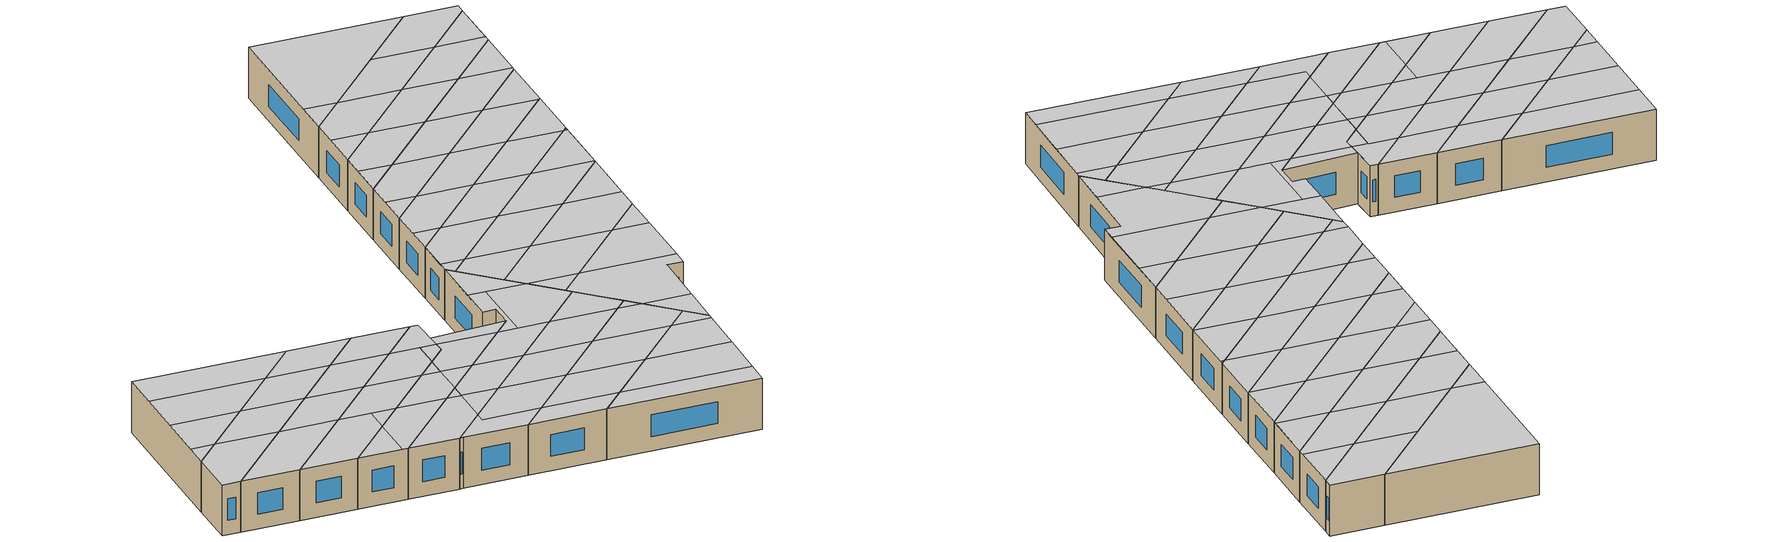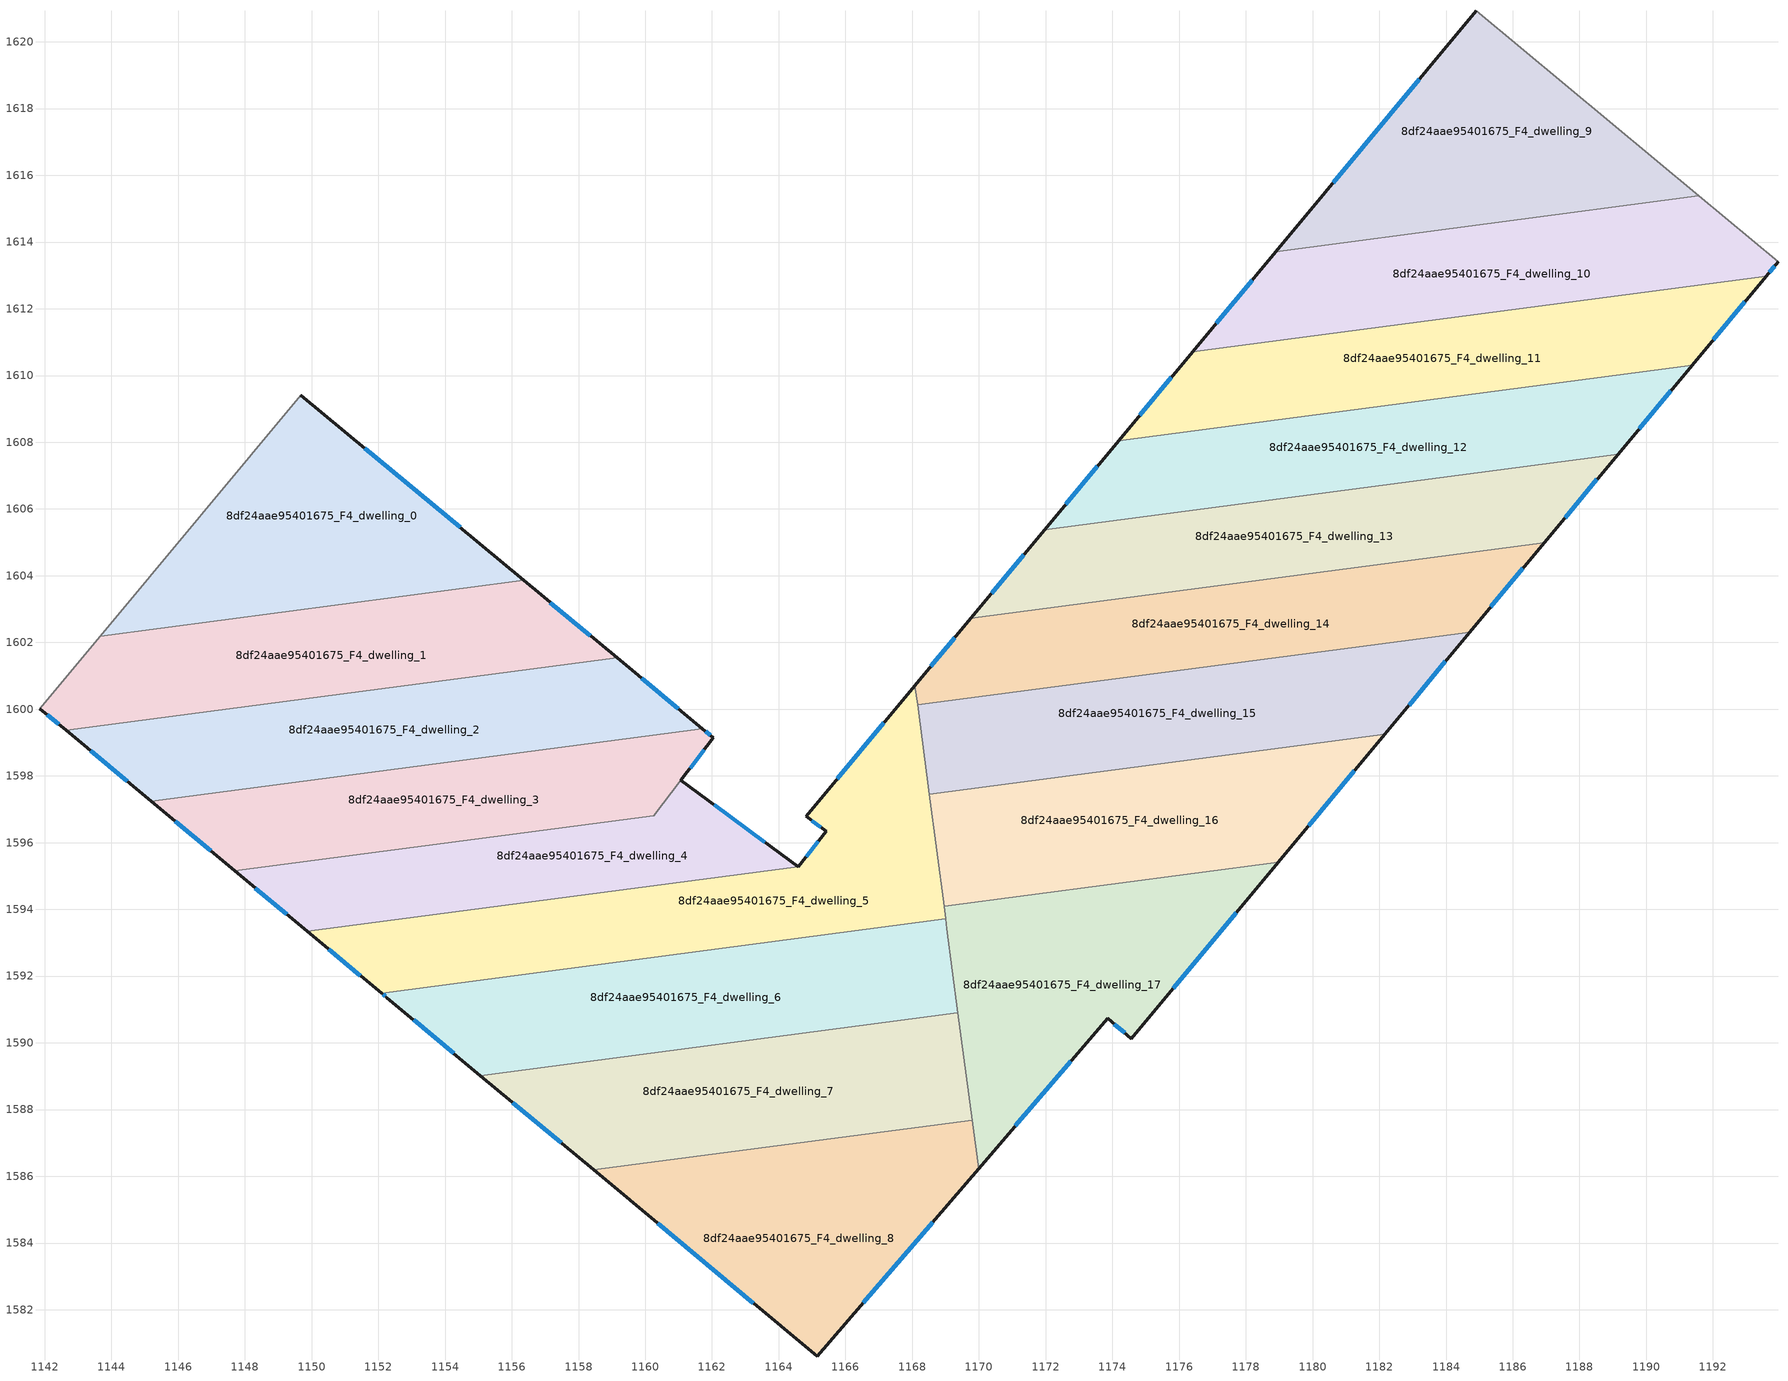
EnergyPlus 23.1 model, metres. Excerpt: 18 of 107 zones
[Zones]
8df24aae95401675_F4_dwelling_0
 floor to 8df24aae95401675_F3_dwelling_0 (EU_floor_Construction): 1156.36,1603.86 1143.67,1602.19 1149.68,1609.41 z12
 wall outside (EU_wall_Construction): 1156.36,1603.86 1149.68,1609.41 z12:15
 wall adiabatic (EU_wall_Construction): 1149.68,1609.41 1143.67,1602.19 z12:15
 wall to 8df24aae95401675_F4_dwelling_1 (EU_wall_Construction): 1143.67,1602.19 1156.36,1603.86 z12:15
 window (EU_Window_Construction): 1154.45,1605.45 1151.59,1607.82 z12.86:14.14
 ceiling to 8df24aae95401675_F5_dwelling_9 (EU_floor_Construction): 1156.36,1603.86 1149.68,1609.41 1148.22,1607.65 1153.26,1603.45 z15
 ceiling to 8df24aae95401675_F5_dwelling_12 (EU_floor_Construction): 1153.26,1603.45 1148.22,1607.65 1146.41,1605.48 1149.44,1602.95 z15
 ceiling to 8df24aae95401675_F5_dwelling_16 (EU_floor_Construction): 1145.61,1602.45 1144.59,1603.29 1143.67,1602.19 z15
 ceiling to 8df24aae95401675_F5_dwelling_14 (EU_floor_Construction): 1149.44,1602.95 1146.41,1605.48 1144.59,1603.29 1145.61,1602.45 z15
8df24aae95401675_F4_dwelling_1
 floor to 8df24aae95401675_F3_dwelling_1 (EU_floor_Construction): 1159.16,1601.54 1142.65,1599.36 1141.86,1600.02 1143.67,1602.19 1156.36,1603.86 z12
 wall outside (EU_wall_Construction): 1159.16,1601.54 1156.36,1603.86 / 1141.86,1600.02 1142.65,1599.36 z12:15
 wall to 8df24aae95401675_F4_dwelling_2 (EU_wall_Construction): 1142.65,1599.36 1159.16,1601.54 z12:15
 wall adiabatic (EU_wall_Construction): 1143.67,1602.19 1141.86,1600.02 z12:15
 window (EU_Window_Construction): 1158.36,1602.2 1157.16,1603.2 / 1142.08,1599.83 1142.42,1599.55 z12.86:14.14
 ceiling to 8df24aae95401675_F5_dwelling_16 (EU_floor_Construction): 1148.4,1600.12 1145.61,1602.45 1143.67,1602.19 1141.86,1600.02 1142.65,1599.36 z15
 ceiling to 8df24aae95401675_F5_dwelling_9 (EU_floor_Construction): 1159.16,1601.53 1156.36,1603.86 1153.26,1603.45 1156.06,1601.13 z15
 ceiling to 8df24aae95401675_F5_dwelling_14 (EU_floor_Construction): 1152.23,1600.62 1149.44,1602.95 1145.61,1602.45 1148.4,1600.12 z15
 ceiling to 8df24aae95401675_F5_dwelling_12 (EU_floor_Construction): 1156.06,1601.13 1153.26,1603.45 1149.44,1602.95 1152.23,1600.62 z15
8df24aae95401675_F4_dwelling_10
 floor to 8df24aae95401675_F3_dwelling_10 (EU_floor_Construction): 1193.95,1613.4 1193.59,1612.97 1176.4,1610.71 1178.9,1613.71 1191.58,1615.38 z12
 wall outside (EU_wall_Construction): 1178.9,1613.71 1176.4,1610.71 / 1193.59,1612.97 1193.95,1613.4 z12:15
 wall to 8df24aae95401675_F4_dwelling_9 (EU_wall_Construction): 1191.58,1615.38 1178.9,1613.71 z12:15
 wall adiabatic (EU_wall_Construction): 1193.95,1613.4 1191.58,1615.38 z12:15
 wall to 8df24aae95401675_F4_dwelling_11 (EU_wall_Construction): 1176.4,1610.71 1193.59,1612.97 z12:15
 window (EU_Window_Construction): 1178.19,1612.86 1177.12,1611.57 / 1193.7,1613.1 1193.85,1613.28 z12.86:14.14
 ceiling to 8df24aae95401675_F5_dwelling_1 (EU_floor_Construction): 1189.4,1612.42 1186.63,1614.73 1181.68,1614.08 1184.45,1611.77 z15
 ceiling to 8df24aae95401675_F5_dwelling_0 (EU_floor_Construction): 1193.59,1612.97 1193.95,1613.4 1191.57,1615.38 1186.63,1614.73 1189.4,1612.42 z15
 ceiling to 8df24aae95401675_F5_dwelling_2 (EU_floor_Construction): 1184.45,1611.77 1181.68,1614.08 1178.9,1613.71 1177.87,1612.47 1179.5,1611.12 z15
 ceiling to 8df24aae95401675_F5_dwelling_3 (EU_floor_Construction): 1179.5,1611.12 1177.87,1612.47 1176.4,1610.71 z15
8df24aae95401675_F4_dwelling_11
 floor to 8df24aae95401675_F3_dwelling_11 (EU_floor_Construction): 1193.59,1612.97 1191.38,1610.31 1174.19,1608.05 1176.4,1610.71 z12
 wall outside (EU_wall_Construction): 1191.38,1610.31 1193.59,1612.97 / 1176.4,1610.71 1174.19,1608.05 z12:15
 wall to 8df24aae95401675_F4_dwelling_12 (EU_wall_Construction): 1174.19,1608.05 1191.38,1610.31 z12:15
 window (EU_Window_Construction): 1192.01,1611.07 1192.96,1612.21 / 1175.77,1609.95 1174.82,1608.81 z12.86:14.14
 ceiling to 8df24aae95401675_F5_dwelling_2 (EU_floor_Construction): 1186.91,1609.72 1184.45,1611.77 1179.5,1611.12 1181.96,1609.07 z15
 ceiling to 8df24aae95401675_F5_dwelling_1 (EU_floor_Construction): 1191.37,1610.31 1191.6,1610.58 1189.4,1612.42 1184.45,1611.77 1186.91,1609.72 z15
 ceiling to 8df24aae95401675_F5_dwelling_3 (EU_floor_Construction): 1181.96,1609.07 1179.5,1611.12 1176.4,1610.71 1175.52,1609.65 1177,1608.42 z15
 ceiling to 8df24aae95401675_F5_dwelling_0 (EU_floor_Construction): 1191.6,1610.58 1193.59,1612.97 1189.4,1612.42 z15
 ceiling to 8df24aae95401675_F5_dwelling_4 (EU_floor_Construction): 1177,1608.42 1175.52,1609.65 1174.19,1608.05 z15
8df24aae95401675_F4_dwelling_12
 floor to 8df24aae95401675_F3_dwelling_12 (EU_floor_Construction): 1191.38,1610.31 1189.16,1607.65 1171.97,1605.38 1174.19,1608.05 z12
 wall outside (EU_wall_Construction): 1189.16,1607.65 1191.38,1610.31 / 1174.19,1608.05 1171.97,1605.38 z12:15
 wall to 8df24aae95401675_F4_dwelling_13 (EU_wall_Construction): 1171.97,1605.38 1189.16,1607.65 z12:15
 window (EU_Window_Construction): 1189.79,1608.41 1190.74,1609.55 / 1173.55,1607.29 1172.6,1606.15 z12.86:14.14
 ceiling to 8df24aae95401675_F5_dwelling_3 (EU_floor_Construction): 1184.41,1607.02 1181.96,1609.07 1177,1608.42 1179.46,1606.37 z15
 ceiling to 8df24aae95401675_F5_dwelling_2 (EU_floor_Construction): 1189.16,1607.65 1189.26,1607.76 1186.91,1609.72 1181.96,1609.07 1184.41,1607.02 z15
 ceiling to 8df24aae95401675_F5_dwelling_1 (EU_floor_Construction): 1189.26,1607.76 1191.37,1610.31 1186.91,1609.72 z15
 ceiling to 8df24aae95401675_F5_dwelling_5 (EU_floor_Construction): 1174.51,1605.72 1173.18,1606.83 1171.97,1605.38 z15
 ceiling to 8df24aae95401675_F5_dwelling_4 (EU_floor_Construction): 1179.46,1606.37 1177,1608.42 1174.19,1608.05 1173.18,1606.83 1174.51,1605.72 z15
8df24aae95401675_F4_dwelling_13
 floor to 8df24aae95401675_F3_dwelling_13 (EU_floor_Construction): 1189.16,1607.65 1186.94,1604.98 1169.76,1602.72 1171.97,1605.38 z12
 wall outside (EU_wall_Construction): 1186.94,1604.98 1189.16,1607.65 / 1171.97,1605.38 1169.76,1602.72 z12:15
 wall to 8df24aae95401675_F4_dwelling_14 (EU_wall_Construction): 1169.76,1602.72 1186.94,1604.98 z12:15
 window (EU_Window_Construction): 1187.57,1605.74 1188.52,1606.88 / 1171.34,1604.62 1170.39,1603.48 z12.86:14.14
 ceiling to 8df24aae95401675_F5_dwelling_4 (EU_floor_Construction): 1181.92,1604.32 1179.46,1606.37 1174.51,1605.72 1176.97,1603.67 z15
 ceiling to 8df24aae95401675_F5_dwelling_5 (EU_floor_Construction): 1176.97,1603.67 1174.51,1605.72 1171.97,1605.38 1170.83,1604.01 1172.02,1603.02 z15
 ceiling adiabatic (EU_roof_Construction): 1186.87,1604.97 1184.41,1607.02 1179.46,1606.37 1181.92,1604.32 z15
 ceiling to 8df24aae95401675_F5_dwelling_6 (EU_floor_Construction): 1172.02,1603.02 1170.83,1604.01 1169.76,1602.72 z15
 ceiling to 8df24aae95401675_F5_dwelling_2 (EU_floor_Construction): 1186.94,1604.98 1189.16,1607.65 1184.41,1607.02 1186.87,1604.97 z15
8df24aae95401675_F4_dwelling_14
 floor to 8df24aae95401675_F3_dwelling_14 (EU_floor_Construction): 1186.94,1604.98 1184.71,1602.3 1168.16,1600.13 1168.08,1600.71 1169.76,1602.72 z12
 wall outside (EU_wall_Construction): 1169.76,1602.72 1168.08,1600.71 / 1184.71,1602.3 1186.94,1604.98 z12:15
 wall to 8df24aae95401675_F4_dwelling_15 (EU_wall_Construction): 1168.16,1600.13 1184.71,1602.3 z12:15
 wall to 8df24aae95401675_F4_dwelling_5 (EU_wall_Construction): 1168.08,1600.71 1168.16,1600.13 z12:15
 window (EU_Window_Construction): 1169.28,1602.15 1168.56,1601.28 / 1185.35,1603.07 1186.3,1604.22 z12.86:14.14
 ceiling to 8df24aae95401675_F5_dwelling_5 (EU_floor_Construction): 1179.44,1601.61 1176.97,1603.67 1172.02,1603.02 1174.49,1600.96 z15
 ceiling to 8df24aae95401675_F5_dwelling_4 (EU_floor_Construction): 1184.39,1602.26 1181.92,1604.32 1176.97,1603.67 1179.44,1601.61 z15
 ceiling adiabatic (EU_roof_Construction): 1184.71,1602.3 1186.94,1604.98 1181.92,1604.32 1184.39,1602.26 z15
 ceiling to 8df24aae95401675_F5_dwelling_6 (EU_floor_Construction): 1174.49,1600.96 1172.02,1603.02 1169.76,1602.72 1168.48,1601.18 1169.53,1600.31 z15
 ceiling to 8df24aae95401675_F5_dwelling_7 (EU_floor_Construction): 1169.53,1600.31 1168.48,1601.18 1168.08,1600.71 1168.16,1600.13 z15
8df24aae95401675_F4_dwelling_15
 floor to 8df24aae95401675_F3_dwelling_15 (EU_floor_Construction): 1184.71,1602.3 1182.16,1599.25 1168.51,1597.45 1168.16,1600.13 z12
 wall outside (EU_wall_Construction): 1182.16,1599.25 1184.71,1602.3 z12:15
 wall to 8df24aae95401675_F4_dwelling_16 (EU_wall_Construction): 1168.51,1597.45 1182.16,1599.25 z12:15
 wall to 8df24aae95401675_F4_dwelling_5 (EU_wall_Construction): 1168.16,1600.13 1168.51,1597.45 z12:15
 window (EU_Window_Construction): 1182.89,1600.12 1183.98,1601.43 z12.86:14.14
 ceiling to 8df24aae95401675_F5_dwelling_6 (EU_floor_Construction): 1177.31,1598.61 1174.49,1600.96 1169.53,1600.31 1172.36,1597.96 z15
 ceiling to 8df24aae95401675_F5_dwelling_7 (EU_floor_Construction): 1172.36,1597.96 1169.53,1600.31 1168.16,1600.13 1168.51,1597.45 z15
 ceiling to 8df24aae95401675_F5_dwelling_5 (EU_floor_Construction): 1182.16,1599.25 1182.21,1599.3 1179.44,1601.61 1174.49,1600.96 1177.31,1598.61 z15
 ceiling to 8df24aae95401675_F5_dwelling_4 (EU_floor_Construction): 1182.21,1599.3 1184.56,1602.12 1184.39,1602.26 1179.44,1601.61 z15
 ceiling to 8df24aae95401675_F5_dwelling_3 (EU_floor_Construction): 1184.56,1602.12 1184.71,1602.3 1184.39,1602.26 z15
8df24aae95401675_F4_dwelling_16
 floor to 8df24aae95401675_F3_dwelling_16 (EU_floor_Construction): 1182.16,1599.25 1178.97,1595.41 1168.95,1594.09 1168.51,1597.45 z12
 wall outside (EU_wall_Construction): 1178.97,1595.41 1182.16,1599.25 z12:15
 wall to 8df24aae95401675_F4_dwelling_17 (EU_wall_Construction): 1168.95,1594.09 1178.97,1595.41 z12:15
 wall to 8df24aae95401675_F4_dwelling_5 (EU_wall_Construction): 1168.51,1597.45 1168.95,1594.09 z12:15
 window (EU_Window_Construction): 1179.88,1596.5 1181.25,1598.15 z12.86:14.14
 ceiling to 8df24aae95401675_F5_dwelling_7 (EU_floor_Construction): 1175.9,1595 1172.36,1597.96 1168.51,1597.45 1168.67,1596.25 1170.94,1594.35 z15
 ceiling to 8df24aae95401675_F5_dwelling_6 (EU_floor_Construction): 1178.97,1595.41 1179.86,1596.48 1177.31,1598.61 1172.36,1597.96 1175.9,1595 z15
 ceiling to 8df24aae95401675_F5_dwelling_5 (EU_floor_Construction): 1179.86,1596.48 1182.16,1599.25 1177.31,1598.61 z15
 ceiling to 8df24aae95401675_F5_dwelling_8 (EU_floor_Construction): 1170.94,1594.35 1168.67,1596.25 1168.95,1594.09 z15
8df24aae95401675_F4_dwelling_17
 floor to 8df24aae95401675_F3_dwelling_17 (EU_floor_Construction): 1178.97,1595.41 1174.57,1590.13 1173.86,1590.74 1169.99,1586.23 1168.95,1594.09 z12
 wall outside (EU_wall_Construction): 1169.99,1586.23 1173.86,1590.74 1174.57,1590.13 1178.97,1595.41 z12:15
 wall to 8df24aae95401675_F4_dwelling_7 (EU_wall_Construction): 1169.37,1590.9 1169.8,1587.68 z12:15
 wall to 8df24aae95401675_F4_dwelling_6 (EU_wall_Construction): 1169,1593.71 1169.02,1593.56 1169.04,1593.41 1169.37,1590.9 z12:15
 wall to 8df24aae95401675_F4_dwelling_8 (EU_wall_Construction): 1169.8,1587.68 1169.99,1586.23 z12:15
 wall to 8df24aae95401675_F4_dwelling_5 (EU_wall_Construction): 1168.95,1594.09 1169,1593.71 z12:15
 window (EU_Window_Construction): 1175.83,1591.63 1177.71,1593.9 / 1174.06,1590.56 1174.37,1590.3 / 1171.09,1587.52 1172.75,1589.45 z12.86:14.14
 ceiling to 8df24aae95401675_F5_dwelling_8 (EU_floor_Construction): 1174.57,1590.13 1175.16,1590.84 1170.94,1594.35 1168.95,1594.09 1169.5,1589.92 1171.63,1588.15 1173.86,1590.74 z15
 ceiling to 8df24aae95401675_F5_dwelling_7 (EU_floor_Construction): 1175.16,1590.84 1177.51,1593.66 1175.9,1595 1170.94,1594.35 z15
 ceiling adiabatic (EU_roof_Construction): 1169.99,1586.23 1171.63,1588.15 1169.5,1589.92 z15
 ceiling to 8df24aae95401675_F5_dwelling_6 (EU_floor_Construction): 1177.51,1593.66 1178.97,1595.41 1175.9,1595 z15
8df24aae95401675_F4_dwelling_2
 floor to 8df24aae95401675_F3_dwelling_2 (EU_floor_Construction): 1161.72,1599.41 1145.2,1597.24 1142.65,1599.36 1159.16,1601.54 z12
 wall outside (EU_wall_Construction): 1142.65,1599.36 1145.2,1597.24 / 1161.72,1599.41 1159.16,1601.54 z12:15
 wall to 8df24aae95401675_F4_dwelling_3 (EU_wall_Construction): 1145.2,1597.24 1161.72,1599.41 z12:15
 window (EU_Window_Construction): 1143.38,1598.75 1144.47,1597.84 / 1160.98,1600.02 1159.89,1600.93 z12.86:14.14
 ceiling to 8df24aae95401675_F5_dwelling_16 (EU_floor_Construction): 1150.95,1597.99 1148.4,1600.12 1142.65,1599.36 1145.2,1597.24 z15
 ceiling to 8df24aae95401675_F5_dwelling_12 (EU_floor_Construction): 1158.61,1599 1156.06,1601.13 1152.23,1600.62 1154.78,1598.5 z15
 ceiling to 8df24aae95401675_F5_dwelling_9 (EU_floor_Construction): 1161.72,1599.41 1159.16,1601.53 1156.06,1601.13 1158.61,1599 z15
 ceiling to 8df24aae95401675_F5_dwelling_14 (EU_floor_Construction): 1154.78,1598.5 1152.23,1600.62 1148.4,1600.12 1150.95,1597.99 z15
8df24aae95401675_F4_dwelling_3
 floor to 8df24aae95401675_F3_dwelling_3 (EU_floor_Construction): 1162.04,1599.14 1160.25,1596.81 1147.69,1595.16 1145.2,1597.24 1161.72,1599.41 z12
 wall outside (EU_wall_Construction): 1145.2,1597.24 1147.69,1595.16 / 1161.07,1597.87 1162.04,1599.14 1161.72,1599.41 z12:15
 wall to 8df24aae95401675_F4_dwelling_4 (EU_wall_Construction): 1147.69,1595.16 1160.25,1596.81 1161.07,1597.87 z12:15
 window (EU_Window_Construction): 1145.91,1596.64 1146.98,1595.75 / 1161.95,1599.22 1161.81,1599.33 / 1161.34,1598.23 1161.76,1598.78 z12.86:14.14
 ceiling to 8df24aae95401675_F5_dwelling_14 (EU_floor_Construction): 1157.28,1596.42 1154.78,1598.5 1150.95,1597.99 1153.45,1595.91 z15
 ceiling to 8df24aae95401675_F5_dwelling_12 (EU_floor_Construction): 1158.84,1596.62 1159.91,1597.91 1158.61,1599 1154.78,1598.5 1157.28,1596.42 z15
 ceiling to 8df24aae95401675_F5_dwelling_16 (EU_floor_Construction): 1151.39,1595.64 1152.37,1596.81 1150.95,1597.99 1145.2,1597.24 1147.69,1595.16 z15
 ceiling to 8df24aae95401675_F5_dwelling_9 (EU_floor_Construction): 1160.63,1597.31 1162.04,1599.14 1161.72,1599.41 1158.61,1599 z15
 ceiling to 8df24aae95401675_F5_dwelling_15 (EU_floor_Construction): 1153.45,1595.91 1152.37,1596.81 1151.39,1595.64 z15
 ceiling to 8df24aae95401675_F5_dwelling_11 (EU_floor_Construction): 1158.85,1596.63 1159.92,1597.91 1159.91,1597.91 1158.84,1596.62 z15
 ceiling to 8df24aae95401675_F5_dwelling_10 (EU_floor_Construction): 1160.25,1596.81 1160.63,1597.31 1159.92,1597.91 1158.85,1596.63 z15
8df24aae95401675_F4_dwelling_4
 floor to 8df24aae95401675_F3_dwelling_4 (EU_floor_Construction): 1164.59,1595.27 1149.88,1593.34 1147.69,1595.16 1160.25,1596.81 1161.07,1597.87 z12
 wall outside (EU_wall_Construction): 1164.59,1595.27 1161.07,1597.87 / 1147.69,1595.16 1149.88,1593.34 z12:15
 wall to 8df24aae95401675_F4_dwelling_5 (EU_wall_Construction): 1149.88,1593.34 1164.59,1595.27 z12:15
 window (EU_Window_Construction): 1163.58,1596.02 1162.07,1597.13 / 1148.32,1594.64 1149.25,1593.86 z12.86:14.14
 ceiling to 8df24aae95401675_F5_dwelling_15 (EU_floor_Construction): 1155.63,1594.09 1153.45,1595.91 1151.39,1595.64 1149.64,1593.54 1149.88,1593.34 z15
 ceiling to 8df24aae95401675_F5_dwelling_14 (EU_floor_Construction): 1156.83,1594.25 1158.08,1595.75 1157.28,1596.42 1153.45,1595.91 1155.63,1594.09 z15
 ceiling to 8df24aae95401675_F5_dwelling_13 (EU_floor_Construction): 1156.85,1594.25 1158.09,1595.74 1158.08,1595.75 1156.83,1594.25 z15
 ceiling to 8df24aae95401675_F5_dwelling_16 (EU_floor_Construction): 1149.64,1593.54 1151.39,1595.64 1147.69,1595.16 z15
 ceiling to 8df24aae95401675_F5_dwelling_10 (EU_floor_Construction): 1163.29,1595.1 1160.63,1597.31 1160.25,1596.81 1158.85,1596.63 1158.1,1595.73 1159.46,1594.6 z15
 ceiling to 8df24aae95401675_F5_dwelling_9 (EU_floor_Construction): 1164.59,1595.27 1161.07,1597.87 1160.64,1597.31 1163.29,1595.1 z15
 ceiling to 8df24aae95401675_F5_dwelling_11 (EU_floor_Construction): 1159.46,1594.6 1158.1,1595.73 1158.85,1596.63 1158.84,1596.62 1156.86,1594.26 z15
 ceiling to 8df24aae95401675_F5_dwelling_12 (EU_floor_Construction): 1158.09,1595.74 1156.86,1594.26 1158.84,1596.62 1157.28,1596.42 1158.08,1595.75 z15
8df24aae95401675_F4_dwelling_5
 floor to 8df24aae95401675_F3_dwelling_5 (EU_floor_Construction): 1168.08,1600.71 1169,1593.71 1152.1,1591.49 1149.88,1593.34 1164.59,1595.27 1165.43,1596.34 1164.82,1596.79 z12
 wall outside (EU_wall_Construction): 1168.08,1600.71 1164.82,1596.79 1165.43,1596.34 1164.59,1595.27 / 1149.88,1593.34 1152.1,1591.49 z12:15
 wall to 8df24aae95401675_F4_dwelling_6 (EU_wall_Construction): 1152.1,1591.49 1169,1593.71 z12:15
 window (EU_Window_Construction): 1165.19,1596.03 1164.83,1595.58 / 1165,1596.66 1165.26,1596.47 / 1167.15,1599.59 1165.76,1597.91 / 1150.51,1592.81 1151.46,1592.01 z12.86:14.14
 ceiling to 8df24aae95401675_F5_dwelling_15 (EU_floor_Construction): 1154.82,1591.84 1156.26,1593.57 1155.63,1594.09 1149.88,1593.34 1152.1,1591.49 z15
 ceiling to 8df24aae95401675_F5_dwelling_13 (EU_floor_Construction): 1157.85,1592.24 1156.27,1593.56 1156.85,1594.25 1156.83,1594.25 1154.83,1591.85 z15
 ceiling to 8df24aae95401675_F5_dwelling_10 (EU_floor_Construction): 1165.51,1593.25 1163.29,1595.1 1159.46,1594.6 1161.68,1592.75 z15
 ceiling to 8df24aae95401675_F5_dwelling_11 (EU_floor_Construction): 1161.68,1592.75 1159.46,1594.6 1156.86,1594.26 1156.28,1593.55 1157.85,1592.24 z15
 ceiling to 8df24aae95401675_F5_dwelling_9 (EU_floor_Construction): 1165.43,1596.34 1164.59,1595.27 1163.29,1595.1 1164.14,1594.39 1166.91,1597.71 1166.13,1598.36 1164.82,1596.79 z15
 ceiling to 8df24aae95401675_F5_dwelling_8 (EU_floor_Construction): 1169,1593.71 1168.67,1596.25 1166.91,1597.71 1164.14,1594.39 1165.51,1593.25 z15
 ceiling to 8df24aae95401675_F5_dwelling_14 (EU_floor_Construction): 1156.26,1593.57 1154.83,1591.85 1156.83,1594.25 1155.63,1594.09 z15
 ceiling to 8df24aae95401675_F5_dwelling_7 (EU_floor_Construction): 1168.67,1596.25 1168.08,1600.71 1166.13,1598.36 z15
 roof outside (EU_roof_Construction): 1156.27,1593.56 1156.86,1594.26 1156.83,1594.25 1154.83,1591.85 1156.26,1593.57 1154.82,1591.84 1154.83,1591.85 1156.83,1594.25 1156.85,1594.25 z15
8df24aae95401675_F4_dwelling_6
 floor to 8df24aae95401675_F3_dwelling_6 (EU_floor_Construction): 1169,1593.71 1169.02,1593.56 1169.04,1593.41 1169.37,1590.9 1155.06,1589.02 1152.25,1591.36 1152.1,1591.49 z12
 wall outside (EU_wall_Construction): 1152.1,1591.49 1152.25,1591.36 1155.06,1589.02 z12:15
 wall to 8df24aae95401675_F4_dwelling_7 (EU_wall_Construction): 1155.06,1589.02 1169.37,1590.9 z12:15
 window (EU_Window_Construction): 1152.14,1591.45 1152.21,1591.39 / 1153.05,1590.69 1154.26,1589.69 z12.86:14.14
 ceiling to 8df24aae95401675_F5_dwelling_10 (EU_floor_Construction): 1168.47,1590.78 1165.51,1593.25 1161.68,1592.75 1164.64,1590.28 z15
 ceiling to 8df24aae95401675_F5_dwelling_8 (EU_floor_Construction): 1169.37,1590.9 1169.04,1593.41 1169.02,1593.56 1169.01,1593.66 1169,1593.71 1165.51,1593.25 1168.47,1590.78 z15
 ceiling to 8df24aae95401675_F5_dwelling_11 (EU_floor_Construction): 1164.64,1590.28 1161.68,1592.75 1157.85,1592.24 1160.81,1589.78 z15
 ceiling to 8df24aae95401675_F5_dwelling_13 (EU_floor_Construction): 1160.81,1589.78 1157.85,1592.24 1154.83,1591.85 1154.44,1591.38 1156.98,1589.27 z15
 ceiling to 8df24aae95401675_F5_dwelling_15 (EU_floor_Construction): 1156.98,1589.27 1154.44,1591.39 1154.82,1591.84 1152.1,1591.49 1155.06,1589.02 z15
8df24aae95401675_F4_dwelling_7
 floor to 8df24aae95401675_F3_dwelling_7 (EU_floor_Construction): 1169.37,1590.9 1169.8,1587.68 1158.45,1586.19 1155.06,1589.02 z12
 wall outside (EU_wall_Construction): 1155.06,1589.02 1158.45,1586.19 z12:15
 wall to 8df24aae95401675_F4_dwelling_8 (EU_wall_Construction): 1158.45,1586.19 1169.8,1587.68 z12:15
 window (EU_Window_Construction): 1156.03,1588.21 1157.48,1587 z12.86:14.14
 ceiling to 8df24aae95401675_F5_dwelling_11 (EU_floor_Construction): 1168.04,1587.45 1164.64,1590.28 1160.81,1589.78 1164.21,1586.95 z15
 ceiling to 8df24aae95401675_F5_dwelling_10 (EU_floor_Construction): 1169.8,1587.68 1169.5,1589.92 1168.47,1590.78 1164.64,1590.28 1168.04,1587.45 z15
 ceiling to 8df24aae95401675_F5_dwelling_13 (EU_floor_Construction): 1164.21,1586.95 1160.81,1589.78 1156.98,1589.27 1160.37,1586.44 z15
 ceiling to 8df24aae95401675_F5_dwelling_15 (EU_floor_Construction): 1160.37,1586.44 1156.98,1589.27 1155.06,1589.02 1158.45,1586.19 z15
 ceiling to 8df24aae95401675_F5_dwelling_8 (EU_floor_Construction): 1169.5,1589.92 1169.37,1590.9 1168.47,1590.78 z15
8df24aae95401675_F4_dwelling_8
 floor to 8df24aae95401675_F3_dwelling_8 (EU_floor_Construction): 1169.8,1587.68 1169.99,1586.23 1165.16,1580.6 1158.45,1586.19 z12
 wall outside (EU_wall_Construction): 1158.45,1586.19 1165.16,1580.6 1169.99,1586.23 z12:15
 window (EU_Window_Construction): 1166.54,1582.21 1168.61,1584.62 / 1160.37,1584.59 1163.24,1582.2 z12.86:14.14
 ceiling to 8df24aae95401675_F5_dwelling_13 (EU_floor_Construction): 1166.09,1581.68 1167.94,1583.84 1164.21,1586.95 1160.37,1586.44 z15
 ceiling to 8df24aae95401675_F5_dwelling_11 (EU_floor_Construction): 1167.94,1583.84 1169.79,1585.99 1168.04,1587.45 1164.21,1586.95 z15
 ceiling to 8df24aae95401675_F5_dwelling_15 (EU_floor_Construction): 1165.16,1580.6 1166.09,1581.68 1160.37,1586.44 1158.45,1586.19 z15
 ceiling adiabatic (EU_roof_Construction): 1169.79,1585.99 1169.99,1586.23 1169.8,1587.68 1168.04,1587.45 z15
8df24aae95401675_F4_dwelling_9
 floor to 8df24aae95401675_F3_dwelling_9 (EU_floor_Construction): 1191.58,1615.38 1178.9,1613.71 1184.91,1620.94 z12
 wall outside (EU_wall_Construction): 1184.91,1620.94 1178.9,1613.71 z12:15
 wall adiabatic (EU_wall_Construction): 1191.58,1615.38 1184.91,1620.94 z12:15
 window (EU_Window_Construction): 1183.19,1618.87 1180.62,1615.78 z12.86:14.14
 ceiling to 8df24aae95401675_F5_dwelling_2 (EU_floor_Construction): 1181.68,1614.08 1180.22,1615.3 1178.9,1613.71 z15
 ceiling adiabatic (EU_roof_Construction): 1191.58,1615.38 1184.91,1620.94 1178.9,1613.71 1180.22,1615.3 1181.68,1614.08 z15
[Building]
EU S2 Campaign: North Axis=0; Terrain=City; Solar Distribution=FullExterior
[Site:Location]
Helsinki-Vantaa.AP: Latitude=60.317; Longitude=24.963; Time Zone=2; Elevation=54.6
[SizingPeriod:WeatherFileDays]
AnnualSizingPeriod: Begin Month=1; Begin Day of Month=1; End Month=12; End Day of Month=31; Day of Week for Start Day=Monday; Use Weather File Daylight Saving Period=No; Use Weather File Rain and Snow Indicators=No
[MATERIAL]
EU_InternalMass_Material: Roughness=MediumRough; Thickness=0.1; Conductivity=1; Density=1800; Specific Heat=900; Thermal Absorptance=0.9; Solar Absorptance=0.7; Visible Absorptance=0.7
[MATERIAL:NOMASS] Roughness=MediumRough; Thermal Absorptance=0.9; Solar Absorptance=0.7; Visible Absorptance=0.7
Name | Thermal Resistance
EU_wall_NoMass | 1.10183
EU_roof_NoMass; EU_floor_NoMass | 1.70606
[WINDOWMATERIAL:SIMPLEGLAZINGSYSTEM]
EU_Window_SimpleGlazing: UFactor=3.11035; Solar Heat Gain Coefficient=0.8; Visible Transmittance=0.8
[CONSTRUCTION]
EU_wall_Construction: EU_wall_NoMass
EU_roof_Construction: EU_roof_NoMass
EU_floor_Construction: EU_floor_NoMass
EU_Window_Construction: EU_Window_SimpleGlazing
EU_InternalMass_Construction: EU_InternalMass_Material
[ZONE] Type=1; Multiplier=1; Ceiling Height=autocalculate; Floor Area=autocalculate; Part of Total Floor Area=Yes
Name | Volume
8df24aae95401675_F4_dwelling_0 | 122.319
8df24aae95401675_F4_dwelling_1 | 122.327
8df24aae95401675_F4_dwelling_10 | 122.338
8df24aae95401675_F4_dwelling_11 | 122.33
8df24aae95401675_F4_dwelling_12 | 122.313
8df24aae95401675_F4_dwelling_13 | 122.312
8df24aae95401675_F4_dwelling_14 | 122.309
8df24aae95401675_F4_dwelling_15 | 123.319
8df24aae95401675_F4_dwelling_16 | 121.357
8df24aae95401675_F4_dwelling_17 | 122.326
8df24aae95401675_F4_dwelling_2 | 121.991
8df24aae95401675_F4_dwelling_3 | 106.802
8df24aae95401675_F4_dwelling_4 | 94.99
8df24aae95401675_F4_dwelling_5 | 150.316
8df24aae95401675_F4_dwelling_6 | 133.792
8df24aae95401675_F4_dwelling_7 | 126.067
8df24aae95401675_F4_dwelling_8 | 122.311
8df24aae95401675_F4_dwelling_9 | 122.316
[INTERNALMASS] Construction=EU_InternalMass_Construction
Name | Zone or ZoneList | Surface Area
8df24aae95401675_F4_dwelling_0_EU_InternalMass | 8df24aae95401675_F4_dwelling_0 | 40.7726
8df24aae95401675_F4_dwelling_1_EU_InternalMass | 8df24aae95401675_F4_dwelling_1 | 40.7758
8df24aae95401675_F4_dwelling_2_EU_InternalMass | 8df24aae95401675_F4_dwelling_2 | 40.6633
8df24aae95401675_F4_dwelling_3_EU_InternalMass | 8df24aae95401675_F4_dwelling_3 | 35.6002
8df24aae95401675_F4_dwelling_4_EU_InternalMass | 8df24aae95401675_F4_dwelling_4 | 31.6638
8df24aae95401675_F4_dwelling_5_EU_InternalMass | 8df24aae95401675_F4_dwelling_5 | 50.1068
8df24aae95401675_F4_dwelling_6_EU_InternalMass | 8df24aae95401675_F4_dwelling_6 | 44.5964
8df24aae95401675_F4_dwelling_7_EU_InternalMass | 8df24aae95401675_F4_dwelling_7 | 42.0207
8df24aae95401675_F4_dwelling_8_EU_InternalMass | 8df24aae95401675_F4_dwelling_8 | 40.7702
8df24aae95401675_F4_dwelling_9_EU_InternalMass | 8df24aae95401675_F4_dwelling_9 | 40.772
8df24aae95401675_F4_dwelling_10_EU_InternalMass | 8df24aae95401675_F4_dwelling_10 | 40.7792
8df24aae95401675_F4_dwelling_11_EU_InternalMass | 8df24aae95401675_F4_dwelling_11 | 40.7766
8df24aae95401675_F4_dwelling_12_EU_InternalMass | 8df24aae95401675_F4_dwelling_12 | 40.7711
8df24aae95401675_F4_dwelling_13_EU_InternalMass | 8df24aae95401675_F4_dwelling_13 | 40.7706
8df24aae95401675_F4_dwelling_14_EU_InternalMass | 8df24aae95401675_F4_dwelling_14 | 40.7693
8df24aae95401675_F4_dwelling_15_EU_InternalMass | 8df24aae95401675_F4_dwelling_15 | 41.1071
8df24aae95401675_F4_dwelling_16_EU_InternalMass | 8df24aae95401675_F4_dwelling_16 | 40.453
8df24aae95401675_F4_dwelling_17_EU_InternalMass | 8df24aae95401675_F4_dwelling_17 | 40.7755
[OTHEREQUIPMENT] Fuel Type=Electricity; Design Level Calculation Method=Watts/Area; Power per Zone Floor Area=1; Fraction Latent=0; Fraction Radiant=0; Fraction Lost=0; Carbon Dioxide Generation Rate=0; EndUse Subcategory=EU_Step8_InternalGains
Name | Zone or ZoneList or Space or SpaceList | Schedule
EU_Step8_InternalGain_8df24aae95401675_F4_dwelling_0_f000 | 8df24aae95401675_F4_dwelling_0 | EU_Step8_GainSchedule_8df24aae95401675_F4_dwelling_0_f000
EU_Step8_InternalGain_8df24aae95401675_F4_dwelling_1_f000 | 8df24aae95401675_F4_dwelling_1 | EU_Step8_GainSchedule_8df24aae95401675_F4_dwelling_1_f000
EU_Step8_InternalGain_8df24aae95401675_F4_dwelling_2_f000 | 8df24aae95401675_F4_dwelling_2 | EU_Step8_GainSchedule_8df24aae95401675_F4_dwelling_2_f000
EU_Step8_InternalGain_8df24aae95401675_F4_dwelling_3_f000 | 8df24aae95401675_F4_dwelling_3 | EU_Step8_GainSchedule_8df24aae95401675_F4_dwelling_3_f000
EU_Step8_InternalGain_8df24aae95401675_F4_dwelling_4_f000 | 8df24aae95401675_F4_dwelling_4 | EU_Step8_GainSchedule_8df24aae95401675_F4_dwelling_4_f000
EU_Step8_InternalGain_8df24aae95401675_F4_dwelling_5_f000 | 8df24aae95401675_F4_dwelling_5 | EU_Step8_GainSchedule_8df24aae95401675_F4_dwelling_5_f000
EU_Step8_InternalGain_8df24aae95401675_F4_dwelling_6_f000 | 8df24aae95401675_F4_dwelling_6 | EU_Step8_GainSchedule_8df24aae95401675_F4_dwelling_6_f000
EU_Step8_InternalGain_8df24aae95401675_F4_dwelling_7_f000 | 8df24aae95401675_F4_dwelling_7 | EU_Step8_GainSchedule_8df24aae95401675_F4_dwelling_7_f000
EU_Step8_InternalGain_8df24aae95401675_F4_dwelling_8_f000 | 8df24aae95401675_F4_dwelling_8 | EU_Step8_GainSchedule_8df24aae95401675_F4_dwelling_8_f000
EU_Step8_InternalGain_8df24aae95401675_F4_dwelling_9_f000 | 8df24aae95401675_F4_dwelling_9 | EU_Step8_GainSchedule_8df24aae95401675_F4_dwelling_9_f000
EU_Step8_InternalGain_8df24aae95401675_F4_dwelling_10_f000 | 8df24aae95401675_F4_dwelling_10 | EU_Step8_GainSchedule_8df24aae95401675_F4_dwelling_10_f000
EU_Step8_InternalGain_8df24aae95401675_F4_dwelling_11_f000 | 8df24aae95401675_F4_dwelling_11 | EU_Step8_GainSchedule_8df24aae95401675_F4_dwelling_11_f000
EU_Step8_InternalGain_8df24aae95401675_F4_dwelling_12_f000 | 8df24aae95401675_F4_dwelling_12 | EU_Step8_GainSchedule_8df24aae95401675_F4_dwelling_12_f000
EU_Step8_InternalGain_8df24aae95401675_F4_dwelling_13_f000 | 8df24aae95401675_F4_dwelling_13 | EU_Step8_GainSchedule_8df24aae95401675_F4_dwelling_13_f000
EU_Step8_InternalGain_8df24aae95401675_F4_dwelling_14_f000 | 8df24aae95401675_F4_dwelling_14 | EU_Step8_GainSchedule_8df24aae95401675_F4_dwelling_14_f000
EU_Step8_InternalGain_8df24aae95401675_F4_dwelling_15_f000 | 8df24aae95401675_F4_dwelling_15 | EU_Step8_GainSchedule_8df24aae95401675_F4_dwelling_15_f000
EU_Step8_InternalGain_8df24aae95401675_F4_dwelling_16_f000 | 8df24aae95401675_F4_dwelling_16 | EU_Step8_GainSchedule_8df24aae95401675_F4_dwelling_16_f000
EU_Step8_InternalGain_8df24aae95401675_F4_dwelling_17_f000 | 8df24aae95401675_F4_dwelling_17 | EU_Step8_GainSchedule_8df24aae95401675_F4_dwelling_17_f000
[ZONEVENTILATION:DESIGNFLOWRATE] Schedule=EU_AlwaysOn; Design Flow Rate Calculation Method=AirChanges/Hour; Air Changes per Hour=0.756316; Ventilation Type=Natural; Fan Pressure Rise=0; Fan Total Efficiency=1; Constant Term Coefficient=1; Temperature Term Coefficient=0; Velocity Term Coefficient=0; Velocity Squared Term Coefficient=0; Minimum Indoor Temperature=-100; Maximum Indoor Temperature=100; Delta Temperature=-100; Minimum Outdoor Temperature=-100; Maximum Outdoor Temperature=100; Maximum Wind Speed=40
Name | Zone or ZoneList or Space or SpaceList
EU_ConstantAir_8df24aae95401675_F4_dwelling_0 | 8df24aae95401675_F4_dwelling_0
EU_ConstantAir_8df24aae95401675_F4_dwelling_1 | 8df24aae95401675_F4_dwelling_1
EU_ConstantAir_8df24aae95401675_F4_dwelling_2 | 8df24aae95401675_F4_dwelling_2
EU_ConstantAir_8df24aae95401675_F4_dwelling_3 | 8df24aae95401675_F4_dwelling_3
EU_ConstantAir_8df24aae95401675_F4_dwelling_4 | 8df24aae95401675_F4_dwelling_4
EU_ConstantAir_8df24aae95401675_F4_dwelling_5 | 8df24aae95401675_F4_dwelling_5
EU_ConstantAir_8df24aae95401675_F4_dwelling_6 | 8df24aae95401675_F4_dwelling_6
EU_ConstantAir_8df24aae95401675_F4_dwelling_7 | 8df24aae95401675_F4_dwelling_7
EU_ConstantAir_8df24aae95401675_F4_dwelling_8 | 8df24aae95401675_F4_dwelling_8
EU_ConstantAir_8df24aae95401675_F4_dwelling_9 | 8df24aae95401675_F4_dwelling_9
EU_ConstantAir_8df24aae95401675_F4_dwelling_10 | 8df24aae95401675_F4_dwelling_10
EU_ConstantAir_8df24aae95401675_F4_dwelling_11 | 8df24aae95401675_F4_dwelling_11
EU_ConstantAir_8df24aae95401675_F4_dwelling_12 | 8df24aae95401675_F4_dwelling_12
EU_ConstantAir_8df24aae95401675_F4_dwelling_13 | 8df24aae95401675_F4_dwelling_13
EU_ConstantAir_8df24aae95401675_F4_dwelling_14 | 8df24aae95401675_F4_dwelling_14
EU_ConstantAir_8df24aae95401675_F4_dwelling_15 | 8df24aae95401675_F4_dwelling_15
EU_ConstantAir_8df24aae95401675_F4_dwelling_16 | 8df24aae95401675_F4_dwelling_16
EU_ConstantAir_8df24aae95401675_F4_dwelling_17 | 8df24aae95401675_F4_dwelling_17
[HVACTEMPLATE:THERMOSTAT] Constant Heating Setpoint=20; Constant Cooling Setpoint=50
EU_HeatOnly_8df24aae95401675_F0_dwelling_0; EU_HeatOnly_8df24aae95401675_F0_dwelling_1; EU_HeatOnly_8df24aae95401675_F0_dwelling_2; EU_HeatOnly_8df24aae95401675_F0_dwelling_3; EU_HeatOnly_8df24aae95401675_F0_dwelling_4; EU_HeatOnly_8df24aae95401675_F0_dwelling_5; EU_HeatOnly_8df24aae95401675_F0_dwelling_6; EU_HeatOnly_8df24aae95401675_F0_dwelling_7; EU_HeatOnly_8df24aae95401675_F0_dwelling_8; EU_HeatOnly_8df24aae95401675_F0_dwelling_9; EU_HeatOnly_8df24aae95401675_F0_dwelling_10; EU_HeatOnly_8df24aae95401675_F0_dwelling_11; EU_HeatOnly_8df24aae95401675_F0_dwelling_12; EU_HeatOnly_8df24aae95401675_F0_dwelling_13; EU_HeatOnly_8df24aae95401675_F0_dwelling_14; EU_HeatOnly_8df24aae95401675_F0_dwelling_15; EU_HeatOnly_8df24aae95401675_F0_dwelling_16; EU_HeatOnly_8df24aae95401675_F0_dwelling_17; EU_HeatOnly_8df24aae95401675_F1_dwelling_0; EU_HeatOnly_8df24aae95401675_F1_dwelling_1; EU_HeatOnly_8df24aae95401675_F1_dwelling_2; EU_HeatOnly_8df24aae95401675_F1_dwelling_3; EU_HeatOnly_8df24aae95401675_F1_dwelling_4; EU_HeatOnly_8df24aae95401675_F1_dwelling_5; EU_HeatOnly_8df24aae95401675_F1_dwelling_6; EU_HeatOnly_8df24aae95401675_F1_dwelling_7; EU_HeatOnly_8df24aae95401675_F1_dwelling_8; EU_HeatOnly_8df24aae95401675_F1_dwelling_9; EU_HeatOnly_8df24aae95401675_F1_dwelling_10; EU_HeatOnly_8df24aae95401675_F1_dwelling_11; EU_HeatOnly_8df24aae95401675_F1_dwelling_12; EU_HeatOnly_8df24aae95401675_F1_dwelling_13; EU_HeatOnly_8df24aae95401675_F1_dwelling_14; EU_HeatOnly_8df24aae95401675_F1_dwelling_15; EU_HeatOnly_8df24aae95401675_F1_dwelling_16; EU_HeatOnly_8df24aae95401675_F1_dwelling_17; EU_HeatOnly_8df24aae95401675_F2_dwelling_0; EU_HeatOnly_8df24aae95401675_F2_dwelling_1; EU_HeatOnly_8df24aae95401675_F2_dwelling_2; EU_HeatOnly_8df24aae95401675_F2_dwelling_3; EU_HeatOnly_8df24aae95401675_F2_dwelling_4; EU_HeatOnly_8df24aae95401675_F2_dwelling_5; EU_HeatOnly_8df24aae95401675_F2_dwelling_6; EU_HeatOnly_8df24aae95401675_F2_dwelling_7; EU_HeatOnly_8df24aae95401675_F2_dwelling_8; EU_HeatOnly_8df24aae95401675_F2_dwelling_9; EU_HeatOnly_8df24aae95401675_F2_dwelling_10; EU_HeatOnly_8df24aae95401675_F2_dwelling_11; EU_HeatOnly_8df24aae95401675_F2_dwelling_12; EU_HeatOnly_8df24aae95401675_F2_dwelling_13; EU_HeatOnly_8df24aae95401675_F2_dwelling_14; EU_HeatOnly_8df24aae95401675_F2_dwelling_15; EU_HeatOnly_8df24aae95401675_F2_dwelling_16; EU_HeatOnly_8df24aae95401675_F2_dwelling_17; EU_HeatOnly_8df24aae95401675_F3_dwelling_0; EU_HeatOnly_8df24aae95401675_F3_dwelling_1; EU_HeatOnly_8df24aae95401675_F3_dwelling_2; EU_HeatOnly_8df24aae95401675_F3_dwelling_3; EU_HeatOnly_8df24aae95401675_F3_dwelling_4; EU_HeatOnly_8df24aae95401675_F3_dwelling_5; EU_HeatOnly_8df24aae95401675_F3_dwelling_6; EU_HeatOnly_8df24aae95401675_F3_dwelling_7; EU_HeatOnly_8df24aae95401675_F3_dwelling_8; EU_HeatOnly_8df24aae95401675_F3_dwelling_9; EU_HeatOnly_8df24aae95401675_F3_dwelling_10; EU_HeatOnly_8df24aae95401675_F3_dwelling_11; EU_HeatOnly_8df24aae95401675_F3_dwelling_12; EU_HeatOnly_8df24aae95401675_F3_dwelling_13; EU_HeatOnly_8df24aae95401675_F3_dwelling_14; EU_HeatOnly_8df24aae95401675_F3_dwelling_15; EU_HeatOnly_8df24aae95401675_F3_dwelling_16; EU_HeatOnly_8df24aae95401675_F3_dwelling_17; EU_HeatOnly_8df24aae95401675_F4_dwelling_0; EU_HeatOnly_8df24aae95401675_F4_dwelling_1; EU_HeatOnly_8df24aae95401675_F4_dwelling_2; EU_HeatOnly_8df24aae95401675_F4_dwelling_3; EU_HeatOnly_8df24aae95401675_F4_dwelling_4; EU_HeatOnly_8df24aae95401675_F4_dwelling_5; EU_HeatOnly_8df24aae95401675_F4_dwelling_6; EU_HeatOnly_8df24aae95401675_F4_dwelling_7; EU_HeatOnly_8df24aae95401675_F4_dwelling_8; EU_HeatOnly_8df24aae95401675_F4_dwelling_9; EU_HeatOnly_8df24aae95401675_F4_dwelling_10; EU_HeatOnly_8df24aae95401675_F4_dwelling_11; EU_HeatOnly_8df24aae95401675_F4_dwelling_12; EU_HeatOnly_8df24aae95401675_F4_dwelling_13; EU_HeatOnly_8df24aae95401675_F4_dwelling_14; EU_HeatOnly_8df24aae95401675_F4_dwelling_15; EU_HeatOnly_8df24aae95401675_F4_dwelling_16; EU_HeatOnly_8df24aae95401675_F4_dwelling_17; EU_HeatOnly_8df24aae95401675_F5_dwelling_0; EU_HeatOnly_8df24aae95401675_F5_dwelling_1; EU_HeatOnly_8df24aae95401675_F5_dwelling_2; EU_HeatOnly_8df24aae95401675_F5_dwelling_3; EU_HeatOnly_8df24aae95401675_F5_dwelling_4; EU_HeatOnly_8df24aae95401675_F5_dwelling_5; EU_HeatOnly_8df24aae95401675_F5_dwelling_6; EU_HeatOnly_8df24aae95401675_F5_dwelling_7; EU_HeatOnly_8df24aae95401675_F5_dwelling_8; EU_HeatOnly_8df24aae95401675_F5_dwelling_9; EU_HeatOnly_8df24aae95401675_F5_dwelling_10; EU_HeatOnly_8df24aae95401675_F5_dwelling_11; EU_HeatOnly_8df24aae95401675_F5_dwelling_12; EU_HeatOnly_8df24aae95401675_F5_dwelling_13; EU_HeatOnly_8df24aae95401675_F5_dwelling_14; EU_HeatOnly_8df24aae95401675_F5_dwelling_15; EU_HeatOnly_8df24aae95401675_F5_dwelling_16
[HVACTEMPLATE:ZONE:IDEALLOADSAIRSYSTEM] System Availability Schedule=EU_AlwaysOn; Maximum Heating Supply Air Temperature=50; Minimum Cooling Supply Air Temperature=13; Maximum Heating Supply Air Humidity Ratio=0.0156; Minimum Cooling Supply Air Humidity Ratio=0.0077; Heating Limit=NoLimit; Cooling Limit=NoLimit; Heating Availability Schedule=EU_AlwaysOn; Cooling Availability Schedule=EU_CoolingOff; Dehumidification Control Type=ConstantSensibleHeatRatio; Cooling Sensible Heat Ratio=0.7; Dehumidification Setpoint=60; Humidification Control Type=None; Humidification Setpoint=30; Outdoor Air Method=None; Outdoor Air Flow Rate per Person=0.00944; Outdoor Air Flow Rate per Zone Floor Area=0; Outdoor Air Flow Rate per Zone=0; Demand Controlled Ventilation Type=None; Outdoor Air Economizer Type=NoEconomizer; Heat Recovery Type=None; Sensible Heat Recovery Effectiveness=0.7; Latent Heat Recovery Effectiveness=0.65
Name | Template Thermostat
8df24aae95401675_F4_dwelling_0 | EU_HeatOnly_8df24aae95401675_F4_dwelling_0
8df24aae95401675_F4_dwelling_1 | EU_HeatOnly_8df24aae95401675_F4_dwelling_1
8df24aae95401675_F4_dwelling_2 | EU_HeatOnly_8df24aae95401675_F4_dwelling_2
8df24aae95401675_F4_dwelling_3 | EU_HeatOnly_8df24aae95401675_F4_dwelling_3
8df24aae95401675_F4_dwelling_4 | EU_HeatOnly_8df24aae95401675_F4_dwelling_4
8df24aae95401675_F4_dwelling_5 | EU_HeatOnly_8df24aae95401675_F4_dwelling_5
8df24aae95401675_F4_dwelling_6 | EU_HeatOnly_8df24aae95401675_F4_dwelling_6
8df24aae95401675_F4_dwelling_7 | EU_HeatOnly_8df24aae95401675_F4_dwelling_7
8df24aae95401675_F4_dwelling_8 | EU_HeatOnly_8df24aae95401675_F4_dwelling_8
8df24aae95401675_F4_dwelling_9 | EU_HeatOnly_8df24aae95401675_F4_dwelling_9
8df24aae95401675_F4_dwelling_10 | EU_HeatOnly_8df24aae95401675_F4_dwelling_10
8df24aae95401675_F4_dwelling_11 | EU_HeatOnly_8df24aae95401675_F4_dwelling_11
8df24aae95401675_F4_dwelling_12 | EU_HeatOnly_8df24aae95401675_F4_dwelling_12
8df24aae95401675_F4_dwelling_13 | EU_HeatOnly_8df24aae95401675_F4_dwelling_13
8df24aae95401675_F4_dwelling_14 | EU_HeatOnly_8df24aae95401675_F4_dwelling_14
8df24aae95401675_F4_dwelling_15 | EU_HeatOnly_8df24aae95401675_F4_dwelling_15
8df24aae95401675_F4_dwelling_16 | EU_HeatOnly_8df24aae95401675_F4_dwelling_16
8df24aae95401675_F4_dwelling_17 | EU_HeatOnly_8df24aae95401675_F4_dwelling_17
[SIZING:ZONE] Zone Cooling Design Supply Air Temperature Input Method=SupplyAirTemperature; Zone Cooling Design Supply Air Temperature=13; Zone Heating Design Supply Air Temperature Input Method=SupplyAirTemperature; Zone Heating Design Supply Air Temperature=50; Zone Cooling Design Supply Air Humidity Ratio=0.008; Zone Heating Design Supply Air Humidity Ratio=0.008; Cooling Design Air Flow Method=DesignDay; Cooling Design Air Flow Rate=0; Cooling Minimum Air Flow per Zone Floor Area=0.000762; Cooling Minimum Air Flow=0; Cooling Minimum Air Flow Fraction=0.2; Heating Design Air Flow Method=DesignDay; Heating Design Air Flow Rate=0; Heating Maximum Air Flow per Zone Floor Area=0.002032; Heating Maximum Air Flow=0.141576; Heating Maximum Air Flow Fraction=0.3; Account for Dedicated Outdoor Air System=No; Dedicated Outdoor Air System Control Strategy=NeutralSupplyAir; Dedicated Outdoor Air Low Setpoint Temperature for Design=autosize; Dedicated Outdoor Air High Setpoint Temperature for Design=autosize; Zone Load Sizing Method=Sensible Load Only No Latent Load; Zone Latent Cooling Design Supply Air Humidity Ratio Input Method=HumidityRatioDifference; Zone Cooling Design Supply Air Humidity Ratio Difference=0.005; Zone Latent Heating Design Supply Air Humidity Ratio Input Method=HumidityRatioDifference; Zone Humidification Design Supply Air Humidity Ratio Difference=0.005
8df24aae95401675_F4_dwelling_0; 8df24aae95401675_F4_dwelling_1; 8df24aae95401675_F4_dwelling_2; 8df24aae95401675_F4_dwelling_3; 8df24aae95401675_F4_dwelling_4; 8df24aae95401675_F4_dwelling_5; 8df24aae95401675_F4_dwelling_6; 8df24aae95401675_F4_dwelling_7; 8df24aae95401675_F4_dwelling_8; 8df24aae95401675_F4_dwelling_9; 8df24aae95401675_F4_dwelling_10; 8df24aae95401675_F4_dwelling_11; 8df24aae95401675_F4_dwelling_12; 8df24aae95401675_F4_dwelling_13; 8df24aae95401675_F4_dwelling_14; 8df24aae95401675_F4_dwelling_15; 8df24aae95401675_F4_dwelling_16; 8df24aae95401675_F4_dwelling_17
[SCHEDULE:CONSTANT]
Name | Hourly Value
EU_AlwaysOn | 1
EU_CoolingOff | 0
[SCHEDULE:FILE] Column Number=1; Rows to Skip at Top=0; Number of Hours of Data=8760; Column Separator=Comma; Interpolate to Timestep=No; Minutes per Item=60; Adjust Schedule for Daylight Savings=Yes
Name | File
EU_Step8_GainSchedule_8df24aae95401675_F4_dwelling_0_f000 | ../../schedules/8df24aae95401675/8df24aae95401675_F4_dwelling_0_f000_gain.csv
EU_Step8_GainSchedule_8df24aae95401675_F4_dwelling_1_f000 | ../../schedules/8df24aae95401675/8df24aae95401675_F4_dwelling_1_f000_gain.csv
EU_Step8_GainSchedule_8df24aae95401675_F4_dwelling_2_f000 | ../../schedules/8df24aae95401675/8df24aae95401675_F4_dwelling_2_f000_gain.csv
EU_Step8_GainSchedule_8df24aae95401675_F4_dwelling_3_f000 | ../../schedules/8df24aae95401675/8df24aae95401675_F4_dwelling_3_f000_gain.csv
EU_Step8_GainSchedule_8df24aae95401675_F4_dwelling_4_f000 | ../../schedules/8df24aae95401675/8df24aae95401675_F4_dwelling_4_f000_gain.csv
EU_Step8_GainSchedule_8df24aae95401675_F4_dwelling_5_f000 | ../../schedules/8df24aae95401675/8df24aae95401675_F4_dwelling_5_f000_gain.csv
EU_Step8_GainSchedule_8df24aae95401675_F4_dwelling_6_f000 | ../../schedules/8df24aae95401675/8df24aae95401675_F4_dwelling_6_f000_gain.csv
EU_Step8_GainSchedule_8df24aae95401675_F4_dwelling_7_f000 | ../../schedules/8df24aae95401675/8df24aae95401675_F4_dwelling_7_f000_gain.csv
EU_Step8_GainSchedule_8df24aae95401675_F4_dwelling_8_f000 | ../../schedules/8df24aae95401675/8df24aae95401675_F4_dwelling_8_f000_gain.csv
EU_Step8_GainSchedule_8df24aae95401675_F4_dwelling_9_f000 | ../../schedules/8df24aae95401675/8df24aae95401675_F4_dwelling_9_f000_gain.csv
EU_Step8_GainSchedule_8df24aae95401675_F4_dwelling_10_f000 | ../../schedules/8df24aae95401675/8df24aae95401675_F4_dwelling_10_f000_gain.csv
EU_Step8_GainSchedule_8df24aae95401675_F4_dwelling_11_f000 | ../../schedules/8df24aae95401675/8df24aae95401675_F4_dwelling_11_f000_gain.csv
EU_Step8_GainSchedule_8df24aae95401675_F4_dwelling_12_f000 | ../../schedules/8df24aae95401675/8df24aae95401675_F4_dwelling_12_f000_gain.csv
EU_Step8_GainSchedule_8df24aae95401675_F4_dwelling_13_f000 | ../../schedules/8df24aae95401675/8df24aae95401675_F4_dwelling_13_f000_gain.csv
EU_Step8_GainSchedule_8df24aae95401675_F4_dwelling_14_f000 | ../../schedules/8df24aae95401675/8df24aae95401675_F4_dwelling_14_f000_gain.csv
EU_Step8_GainSchedule_8df24aae95401675_F4_dwelling_15_f000 | ../../schedules/8df24aae95401675/8df24aae95401675_F4_dwelling_15_f000_gain.csv
EU_Step8_GainSchedule_8df24aae95401675_F4_dwelling_16_f000 | ../../schedules/8df24aae95401675/8df24aae95401675_F4_dwelling_16_f000_gain.csv
EU_Step8_GainSchedule_8df24aae95401675_F4_dwelling_17_f000 | ../../schedules/8df24aae95401675/8df24aae95401675_F4_dwelling_17_f000_gain.csv
